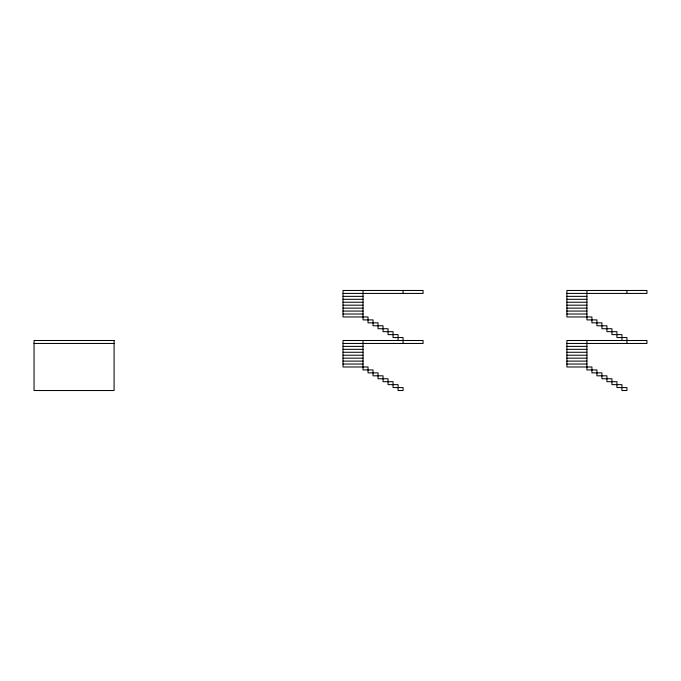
<?xml version="1.0" encoding="UTF-8"?>
<svg xmlns="http://www.w3.org/2000/svg" width="681" height="681" viewBox="0 0 681 681"><rect width="100%" height="100%" fill="white"/><g stroke="black" fill="none" stroke-linecap="round" stroke-linejoin="round"><path stroke-width="1.02" d="M343.02 293.417L423.071 293.417L423.071 290.472L343.02 290.472L343.02 316.954L368.038 316.954L368.038 322.845L378.04 322.845L378.04 328.727L388.051 328.727L388.051 334.618L398.053 334.618L398.053 340.5M566.907 293.417L646.95 293.417L646.95 290.472L566.907 290.472L566.907 316.954L591.917 316.954L591.917 322.845L601.927 322.845L601.927 328.727L611.93 328.727L611.93 334.618L621.932 334.618L621.932 340.5M343.02 296.354L363.033 296.354M566.907 296.354L586.92 296.354M343.02 299.3L363.033 299.3M566.907 299.3L586.92 299.3M343.02 302.245L363.033 302.245M566.907 302.245L586.92 302.245M343.02 305.182L363.033 305.182M566.907 305.182L586.92 305.182M343.02 308.127L363.033 308.127M566.907 308.127L586.92 308.127M343.02 311.072L363.033 311.072M566.907 311.072L586.92 311.072M343.02 314.018L363.033 314.018M566.907 314.018L586.92 314.018M34.05 343.445L114.093 343.445M343.02 343.445L423.071 343.445L423.071 340.5L343.02 340.5L343.02 366.982L368.038 366.982L368.038 372.873L378.04 372.873L378.04 378.755L388.051 378.755L388.051 384.646L398.053 384.646L398.053 390.528L403.058 390.528L403.058 387.583L393.048 387.583L393.048 381.7L383.045 381.7L383.045 375.818L373.043 375.818L373.043 369.928L363.033 369.928L363.033 340.5M566.907 343.445L646.95 343.445L646.95 340.5L566.907 340.5L566.907 366.982L591.917 366.982L591.917 372.873L601.927 372.873L601.927 378.755L611.93 378.755L611.93 384.646L621.932 384.646L621.932 390.528L626.937 390.528L626.937 387.583L616.935 387.583L616.935 381.7L606.924 381.7L606.924 375.818L596.922 375.818L596.922 369.928L586.92 369.928L586.92 340.5M343.02 346.382L363.033 346.382M566.907 346.382L586.92 346.382M343.02 349.327L363.033 349.327M566.907 349.327L586.92 349.327M343.02 352.273L363.033 352.273M566.907 352.273L586.92 352.273M343.02 355.218L363.033 355.218M566.907 355.218L586.92 355.218M343.02 358.155L363.033 358.155M566.907 358.155L586.92 358.155M343.02 361.1L363.033 361.1M566.907 361.1L586.92 361.1M343.02 364.046L363.033 364.046M566.907 364.046L586.92 364.046M626.937 290.472L626.937 293.417M626.937 343.445L626.937 337.555L616.935 337.555L616.935 331.673L606.924 331.673L606.924 325.782L596.922 325.782L596.922 319.9L586.92 319.9L586.92 290.472M403.058 290.472L403.058 293.417M403.058 343.445L403.058 337.555L393.048 337.555L393.048 331.673L383.045 331.673L383.045 325.782L373.043 325.782L373.043 319.9L363.033 319.9L363.033 290.472M114.093 340.5L34.05 340.5L34.05 390.528L114.093 390.528L114.093 340.5"/></g></svg>
